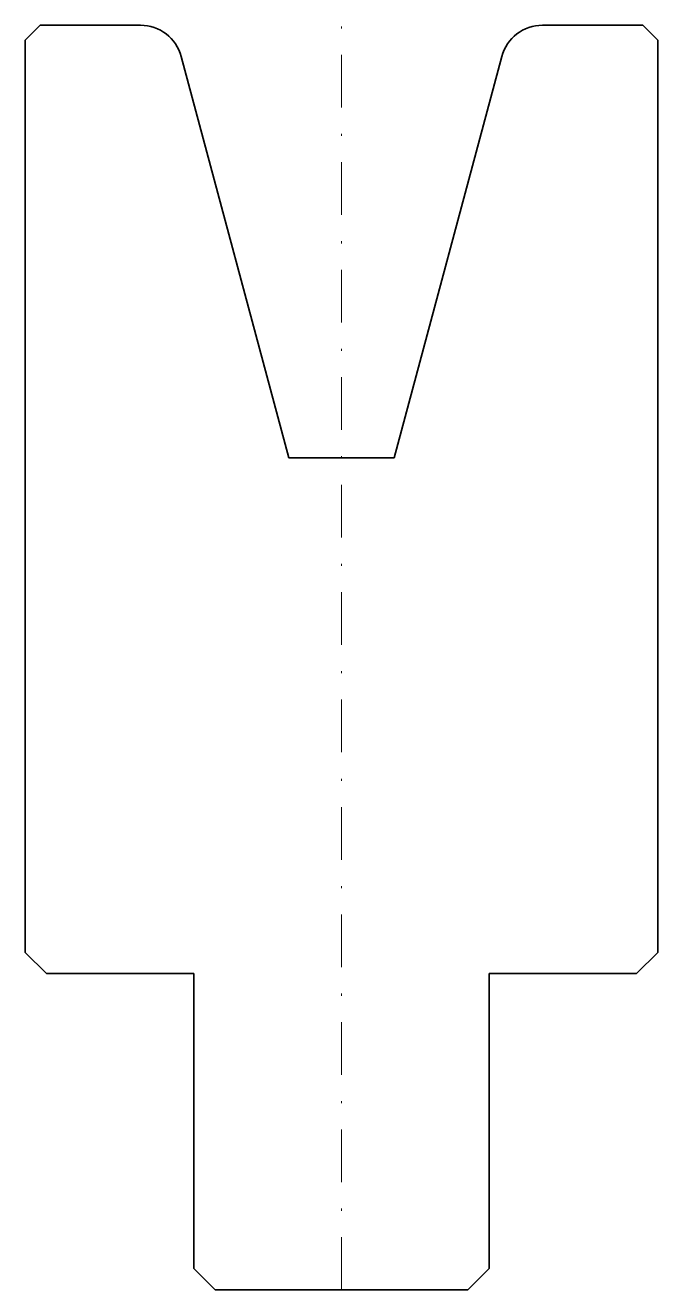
# Model space of a CAD drawing. Header units: millimetres. Extents: x -15 to 15, y -60 to 0.
import ezdxf

# ---------------------------------------------------------------- set-up
doc = ezdxf.new("R2010")
doc.units = ezdxf.units.MM
doc.header["$LTSCALE"] = 5
doc.linetypes.add('AUSGEZOGEN', pattern=[0])
doc.linetypes.add('DASHDOT', pattern=[1, 0.5, -0.25, 0, -0.25])
doc.layers.add('2', color=7, linetype='Continuous')

msp = doc.modelspace()

# ---------------------------------------------------------------- linework, layer by layer
at = {"layer": '2', "color": 7, "linetype": 'AUSGEZOGEN', "lineweight": 35}
for p, q in [((-14.3, 0), (-15, -0.7)), ((-9.535, 0), (-14.3, 0)), ((14.3, 0), (9.535, 0)), ((15, -0.7), (14.3, 0)), ((-15, -0.7), (-15, -44)), ((15, -44), (15, -0.7)), ((-2.5, -20.526), (-7.603, -1.482)), ((7.603, -1.482), (2.5, -20.526)), ((2.5, -20.526), (-2.5, -20.526)), ((-15, -44), (-14, -45)), ((14, -45), (15, -44)), ((-14, -45), (-7, -45)), ((-7, -45), (-7, -59)), ((7, -59), (7, -45)), ((7, -45), (14, -45)), ((-7, -59), (-6, -60)), ((6, -60), (7, -59)), ((-6, -60), (6, -60))]:
    msp.add_line(p, q, dxfattribs=at)
at = {"layer": '2', "color": 7, "linetype": 'DASHDOT', "lineweight": 18}
msp.add_line((0, -60), (0, 0), dxfattribs=at)
at = {"layer": '2', "color": 7, "linetype": 'AUSGEZOGEN', "lineweight": 35}
for centre, start, end in [((-9.535, -2), 15, 90), ((9.535, -2), 90, 165)]:
    msp.add_arc(centre, 2, start, end, dxfattribs=at)

doc.saveas('drawing.dxf')
